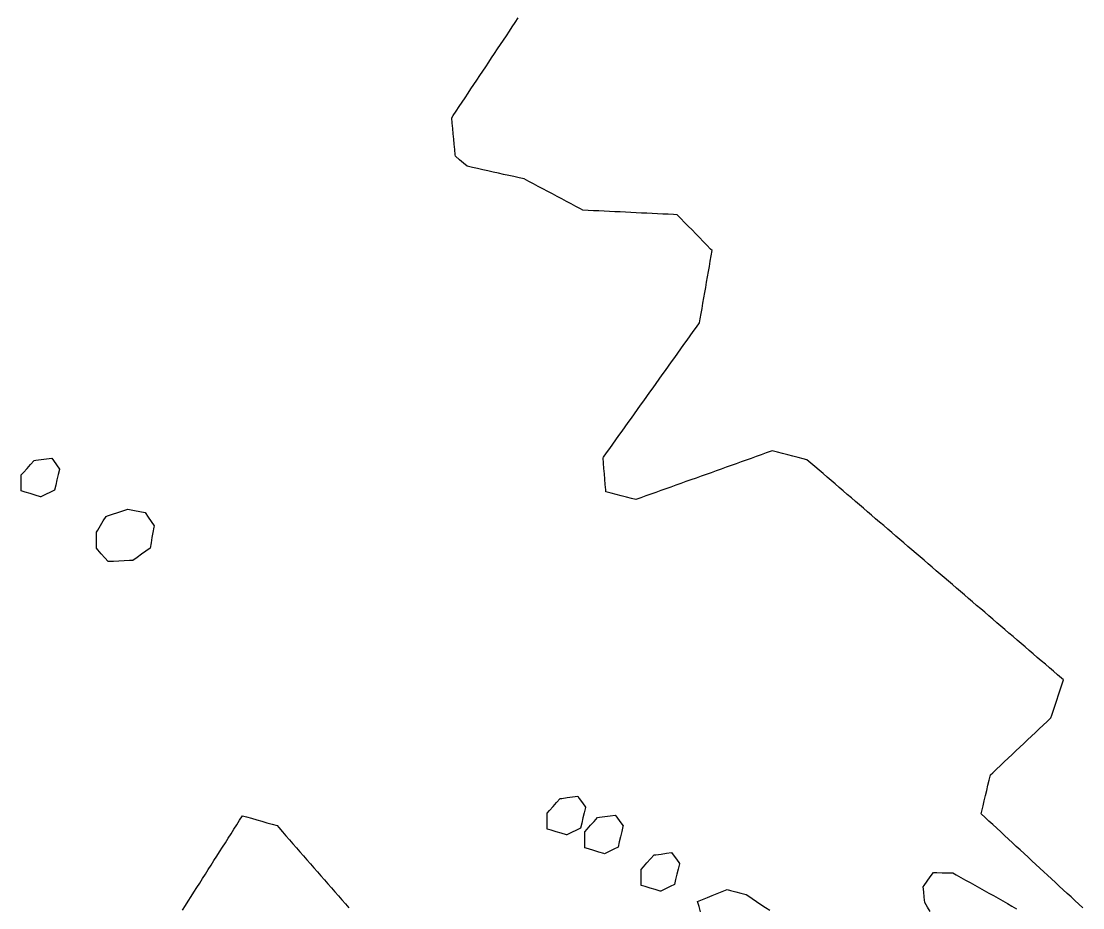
# Model space of a CAD drawing. Header units: millimetres. Extents: x 0 to 2762, y 6 to 2482.
# Drawn here: x 2413.5 to 2612.9, y 905.9 to 1072.3 of the extents above; entities that cross this region are included whole.
import ezdxf

# ---------------------------------------------------------------- set-up
doc = ezdxf.new("R2010")
doc.units = ezdxf.units.MM
for name, color, linetype in [('ALL_HOLES', 1, 'Continuous'), ('ALL_ISLANDS', 7, 'Continuous'), ('OUTLINE_ISLAND_01', 7, 'Continuous'), ('OUTLINE_ISLAND_01_HOLE_41', 1, 'Continuous'), ('OUTLINE_ISLAND_01_HOLE_42', 1, 'Continuous'), ('OUTLINE_ISLAND_01_HOLE_43', 1, 'Continuous'), ('OUTLINE_ISLAND_01_HOLE_46', 1, 'Continuous'), ('OUTLINE_ISLAND_01_HOLE_47', 1, 'Continuous')]:
    doc.layers.add(name, color=color, linetype=linetype)

msp = doc.modelspace()

# ---------------------------------------------------------------- linework, layer by layer
at = {"layer": 'ALL_HOLES'}
for points in [[(2413.5382, 984.127), (2413.5382, 985.127), (2413.5382, 986.127), (2413.5382, 987.127), (2413.9636, 987.6059), (2414.6277, 988.3536), (2415.2918, 989.1012), (2415.9559, 989.8489), (2416.2938, 989.8927), (2417.2855, 990.0215), (2418.2772, 990.1502), (2419.2688, 990.2789), (2419.5664, 989.8627), (2420.1478, 989.0491), (2420.7293, 988.2355), (2420.711, 988.1586), (2420.4799, 987.1857), (2420.2487, 986.2127), (2420.0175, 985.2398), (2419.7864, 984.2669), (2419.0166, 983.8922), (2418.1175, 983.4544), (2417.2184, 983.0167), (2417.139, 983.0407), (2416.1816, 983.3295), (2415.2243, 983.6183), (2414.2669, 983.9071)], [(2427.6476, 973.377), (2427.6476, 974.377), (2427.6476, 975.377), (2427.6476, 976.377), (2427.8951, 976.7796), (2428.419, 977.6314), (2428.9429, 978.4832), (2429.4667, 979.335), (2429.7548, 979.4325), (2430.7021, 979.7529), (2431.6493, 980.0733), (2432.5966, 980.3938), (2433.5439, 980.7142), (2433.8477, 980.6571), (2434.8305, 980.4722), (2435.8132, 980.2874), (2436.796, 980.1026), (2436.8257, 980.0575), (2437.3756, 979.2222), (2437.9255, 978.387), (2438.4754, 977.5517), (2438.4356, 977.3303), (2438.2588, 976.346), (2438.0821, 975.3618), (2437.9053, 974.3775), (2437.7286, 973.3933), (2436.9298, 972.8195), (2436.1176, 972.2361), (2435.3054, 971.6527), (2434.4932, 971.0693), (2433.8571, 971.0404), (2432.8581, 970.995), (2431.8591, 970.9496), (2430.8601, 970.9042), (2429.8612, 970.8588), (2429.2207, 971.5874), (2428.5605, 972.3384), (2427.9003, 973.0895)], [(2512.3036, 920.6349), (2512.3036, 921.6349), (2512.3036, 922.6349), (2512.3036, 923.6349), (2512.7291, 924.1139), (2513.3931, 924.8615), (2514.0572, 925.6092), (2514.7213, 926.3568), (2515.0592, 926.4007), (2516.0509, 926.5294), (2517.0426, 926.6582), (2518.0343, 926.7869), (2518.3318, 926.3706), (2518.9133, 925.5571), (2519.4947, 924.7435), (2519.4764, 924.6665), (2519.2453, 923.6936), (2519.0141, 922.7207), (2518.7829, 921.7478), (2518.5518, 920.7749), (2517.782, 920.4001), (2516.8829, 919.9624), (2515.9838, 919.5247), (2515.9044, 919.5486), (2514.9471, 919.8374), (2513.9897, 920.1263), (2513.0323, 920.4151)], [(2519.3584, 917.1076), (2519.3584, 918.1076), (2519.3584, 919.1076), (2519.3584, 920.1076), (2519.7839, 920.5866), (2520.4479, 921.3343), (2521.112, 922.0819), (2521.7761, 922.8296), (2522.1141, 922.8735), (2523.1058, 923.0022), (2524.0975, 923.1309), (2525.0891, 923.2596), (2525.3868, 922.8431), (2525.9682, 922.0295), (2526.5497, 921.2159), (2526.5313, 921.1387), (2526.3001, 920.1658), (2526.0688, 919.1929), (2525.8375, 918.22), (2525.6063, 917.2471), (2524.8361, 916.8722), (2523.9369, 916.4346), (2523.0378, 915.9969), (2522.9577, 916.0211), (2522.0004, 916.3101), (2521.043, 916.5991), (2520.0857, 916.8881)], [(2529.9403, 910.0529), (2529.9403, 911.0529), (2529.9403, 912.0529), (2529.9403, 913.0529), (2530.3658, 913.532), (2531.0299, 914.2796), (2531.694, 915.0273), (2532.3581, 915.7749), (2532.6961, 915.8188), (2533.6877, 915.9475), (2534.6794, 916.0762), (2535.6711, 916.2049), (2535.9687, 915.7885), (2536.5501, 914.975), (2537.1316, 914.1614), (2537.1132, 914.0843), (2536.882, 913.1114), (2536.6508, 912.1385), (2536.4196, 911.1656), (2536.1884, 910.1926), (2535.4184, 909.8178), (2534.5193, 909.3801), (2533.6202, 908.9424), (2533.5405, 908.9665), (2532.5831, 909.2554), (2531.6258, 909.5443), (2530.6684, 909.8332)]]:
    msp.add_lwpolyline(points, close=True, dxfattribs=at)
at = {"layer": 'ALL_ISLANDS'}
for points in [[(2612.8649, 905.8365), (2612.1311, 906.5158), (2611.3973, 907.1952), (2610.6634, 907.8745), (2609.9296, 908.5539), (2609.1958, 909.2332), (2608.462, 909.9125), (2607.7281, 910.5919), (2606.9943, 911.2712), (2606.2605, 911.9506), (2605.5267, 912.6299), (2604.7928, 913.3092), (2604.059, 913.9886), (2603.3252, 914.6679), (2602.5914, 915.3473), (2601.8575, 916.0266), (2601.1237, 916.7059), (2600.3899, 917.3853), (2599.6561, 918.0646), (2598.9223, 918.744), (2598.1884, 919.4233), (2597.4546, 920.1026), (2596.7208, 920.782), (2595.987, 921.4613), (2595.2531, 922.1407), (2594.5193, 922.82), (2593.7855, 923.4993), (2593.9052, 924.0041), (2594.136, 924.9771), (2594.3668, 925.9501), (2594.5976, 926.9231), (2594.8284, 927.8961), (2595.0592, 928.8691), (2595.29, 929.8421), (2595.5208, 930.8151), (2595.9485, 931.2171), (2596.6771, 931.902), (2597.4057, 932.5869), (2598.1344, 933.2718), (2598.863, 933.9567), (2599.5916, 934.6416), (2600.3203, 935.3265), (2601.0489, 936.0114), (2601.7775, 936.6964), (2602.5061, 937.3813), (2603.2348, 938.0662), (2603.9634, 938.7511), (2604.692, 939.436), (2605.4207, 940.1209), (2606.1493, 940.8058), (2606.8779, 941.4907), (2607.0485, 942.0136), (2607.3586, 942.9643), (2607.6687, 943.915), (2607.9789, 944.8657), (2608.289, 945.8164), (2608.5991, 946.7671), (2608.9092, 947.7178), (2609.2194, 948.6685), (2608.8764, 948.9627), (2608.1175, 949.6139), (2607.3586, 950.2651), (2606.5996, 950.9163), (2605.8407, 951.5674), (2605.0818, 952.2186), (2604.3229, 952.8698), (2603.5639, 953.521), (2602.805, 954.1722), (2602.0461, 954.8233), (2601.2872, 955.4745), (2600.5283, 956.1257), (2599.7693, 956.7769), (2599.0104, 957.4281), (2598.2515, 958.0792), (2597.4926, 958.7304), (2596.7336, 959.3816), (2595.9747, 960.0328), (2595.2158, 960.684), (2594.4569, 961.3351), (2593.6979, 961.9863), (2592.939, 962.6375), (2592.1801, 963.2887), (2591.4212, 963.9399), (2590.6623, 964.591), (2589.9033, 965.2422), (2589.1444, 965.8934), (2588.3855, 966.5446), (2587.6266, 967.1958), (2586.8676, 967.8469), (2586.1087, 968.4981), (2585.3498, 969.1493), (2584.5909, 969.8005), (2583.8319, 970.4517), (2583.073, 971.1028), (2582.3141, 971.754), (2581.5552, 972.4052), (2580.7963, 973.0564), (2580.0373, 973.7076), (2579.2784, 974.3588), (2578.5195, 975.0099), (2577.7606, 975.6611), (2577.0016, 976.3123), (2576.2427, 976.9635), (2575.4838, 977.6147), (2574.7249, 978.2658), (2573.9659, 978.917), (2573.207, 979.5682), (2572.4481, 980.2194), (2571.6892, 980.8706), (2570.9303, 981.5217), (2570.1713, 982.1729), (2569.4124, 982.8241), (2568.6535, 983.4753), (2567.8946, 984.1265), (2567.1356, 984.7776), (2566.3767, 985.4288), (2565.6178, 986.08), (2564.8589, 986.7312), (2564.0999, 987.3824), (2563.341, 988.0335), (2562.5821, 988.6847), (2561.8232, 989.3359), (2561.0643, 989.9871), (2560.3735, 990.1644), (2559.4049, 990.413), (2558.4363, 990.6616), (2557.4677, 990.9102), (2556.4991, 991.1588), (2555.5305, 991.4074), (2554.5619, 991.656), (2554.3687, 991.587), (2553.4269, 991.2508), (2552.4851, 990.9146), (2551.5433, 990.5784), (2550.6015, 990.2422), (2549.6597, 989.9061), (2548.7179, 989.5699), (2547.7761, 989.2337), (2546.8343, 988.8975), (2545.8925, 988.5613), (2544.9507, 988.2251), (2544.0089, 987.8889), (2543.0671, 987.5527), (2542.1253, 987.2166), (2541.1835, 986.8804), (2540.2417, 986.5442), (2539.2999, 986.208), (2538.3581, 985.8718), (2537.4163, 985.5356), (2536.4745, 985.1994), (2535.5327, 984.8633), (2534.591, 984.5271), (2533.6492, 984.1909), (2532.7074, 983.8547), (2531.7656, 983.5185), (2530.8238, 983.1823), (2529.882, 982.8461), (2528.9402, 982.5099), (2528.1527, 982.7146), (2527.1849, 982.9661), (2526.217, 983.2176), (2525.2492, 983.4691), (2524.2813, 983.7206), (2523.3135, 983.9722), (2523.2818, 984.3554), (2523.1994, 985.352), (2523.1171, 986.3486), (2523.0347, 987.3452), (2522.9524, 988.3418), (2522.8701, 989.3384), (2522.7877, 990.335), (2522.8751, 990.4574), (2523.4563, 991.2712), (2524.0375, 992.085), (2524.6187, 992.8987), (2525.1999, 993.7125), (2525.781, 994.5263), (2526.3622, 995.3401), (2526.9434, 996.1538), (2527.5246, 996.9676), (2528.1057, 997.7814), (2528.6869, 998.5952), (2529.2681, 999.409), (2529.8493, 1000.2227), (2530.4305, 1001.0365), (2531.0116, 1001.8503), (2531.5928, 1002.6641), (2532.174, 1003.4778), (2532.7552, 1004.2916), (2533.3363, 1005.1054), (2533.9175, 1005.9192), (2534.4987, 1006.7329), (2535.0799, 1007.5467), (2535.6611, 1008.3605), (2536.2422, 1009.1743), (2536.8234, 1009.9881), (2537.4046, 1010.8018), (2537.9858, 1011.6156), (2538.5669, 1012.4294), (2539.1481, 1013.2432), (2539.7293, 1014.0569), (2540.3105, 1014.8707), (2540.8917, 1015.6845), (2541.0248, 1016.4412), (2541.1981, 1017.426), (2541.3714, 1018.4109), (2541.5447, 1019.3958), (2541.718, 1020.3807), (2541.8912, 1021.3655), (2542.0645, 1022.3504), (2542.2378, 1023.3353), (2542.4111, 1024.3201), (2542.5844, 1025.305), (2542.7577, 1026.2899), (2542.931, 1027.2748), (2543.1043, 1028.2596), (2543.2776, 1029.2445), (2542.9832, 1029.546), (2542.2847, 1030.2616), (2541.5862, 1030.9772), (2540.8877, 1031.6929), (2540.1892, 1032.4085), (2539.4907, 1033.1241), (2538.7922, 1033.8397), (2538.0937, 1034.5553), (2537.3952, 1035.2709), (2536.6967, 1035.9865), (2535.992, 1036.0207), (2534.9932, 1036.0692), (2533.9943, 1036.1177), (2532.9955, 1036.1662), (2531.9967, 1036.2147), (2530.9979, 1036.2632), (2529.9991, 1036.3117), (2529.0002, 1036.3602), (2528.0014, 1036.4087), (2527.0026, 1036.4572), (2526.0038, 1036.5056), (2525.0049, 1036.5541), (2524.0061, 1036.6026), (2523.0073, 1036.6511), (2522.0085, 1036.6996), (2521.0096, 1036.7481), (2520.0108, 1036.7966), (2519.012, 1036.8451), (2518.5655, 1037.0831), (2517.683, 1037.5534), (2516.8005, 1038.0237), (2515.918, 1038.4941), (2515.0356, 1038.9644), (2514.1531, 1039.4347), (2513.2706, 1039.9051), (2512.3881, 1040.3754), (2511.5056, 1040.8458), (2510.6231, 1041.3161), (2509.7406, 1041.7864), (2508.8581, 1042.2568), (2507.9757, 1042.7271), (2507.0423, 1042.9324), (2506.0656, 1043.1471), (2505.0889, 1043.3619), (2504.1123, 1043.5766), (2503.1356, 1043.7914), (2502.1589, 1044.0061), (2501.1823, 1044.2209), (2500.2056, 1044.4356), (2499.2289, 1044.6504), (2498.2523, 1044.8652), (2497.2756, 1045.0799), (2496.5845, 1045.6701), (2495.824, 1046.3196), (2495.0636, 1046.969), (2495.0392, 1047.2254), (2494.9446, 1048.2209), (2494.8499, 1049.2164), (2494.7553, 1050.212), (2494.6606, 1051.2075), (2494.566, 1052.203), (2494.4713, 1053.1985), (2494.3767, 1054.194), (2494.6637, 1054.6253), (2495.2178, 1055.4578), (2495.7718, 1056.2903), (2496.3258, 1057.1228), (2496.8798, 1057.9553), (2497.4339, 1058.7878), (2497.9879, 1059.6203), (2498.5419, 1060.4528), (2499.0959, 1061.2853), (2499.65, 1062.1178), (2500.204, 1062.9503), (2500.758, 1063.7828), (2501.312, 1064.6153), (2501.8661, 1065.4478), (2502.4201, 1066.2803), (2502.9741, 1067.1128), (2503.5281, 1067.9453), (2504.0822, 1068.7778), (2504.6362, 1069.6103), (2505.1902, 1070.4428), (2505.7442, 1071.2753), (2506.2983, 1072.1078), (2506.8523, 1072.9403)], [(2443.8303, 905.4089), (2444.366, 906.2533), (2444.9017, 907.0977), (2445.4374, 907.9421), (2445.9731, 908.7865), (2446.5087, 909.6309), (2447.0444, 910.4754), (2447.5801, 911.3198), (2448.1158, 912.1642), (2448.6515, 913.0086), (2449.1872, 913.853), (2449.7228, 914.6975), (2450.2585, 915.5419), (2450.7942, 916.3863), (2451.3299, 917.2307), (2451.8656, 918.0751), (2452.4013, 918.9195), (2452.937, 919.764), (2453.4726, 920.6084), (2454.0083, 921.4528), (2454.544, 922.2972), (2455.0797, 923.1416), (2455.8353, 922.9255), (2456.7967, 922.6505), (2457.7581, 922.3755), (2458.7196, 922.1004), (2459.681, 921.8254), (2460.6424, 921.5504), (2461.6039, 921.2754), (2461.9348, 920.8957), (2462.5918, 920.1419), (2463.2489, 919.388), (2463.9059, 918.6342), (2464.563, 917.8803), (2465.22, 917.1265), (2465.8771, 916.3726), (2466.5341, 915.6188), (2467.1912, 914.865), (2467.8482, 914.1111), (2468.5053, 913.3573), (2469.1623, 912.6034), (2469.8194, 911.8496), (2470.4764, 911.0957), (2471.1335, 910.3419), (2471.7905, 909.588), (2472.4476, 908.8342), (2473.1046, 908.0803), (2473.7617, 907.3265), (2474.4187, 906.5726), (2475.0758, 905.8188)], [(2584.2416, 905.1406), (2583.7188, 905.9931), (2583.1961, 906.8456), (2583.1051, 907.8227), (2583.0123, 908.8184), (2582.9195, 909.8141), (2583.0683, 910.02), (2583.654, 910.8306), (2584.2396, 911.6411), (2584.8253, 912.4517), (2585.4691, 912.4439), (2586.469, 912.4318), (2587.4689, 912.4197), (2588.4689, 912.4076), (2589.1136, 912.0452), (2589.9853, 911.5552), (2590.857, 911.0652), (2591.7287, 910.5752), (2592.6004, 910.0852), (2593.4721, 909.5952), (2594.3439, 909.1052), (2595.2156, 908.6152), (2596.0873, 908.1251), (2596.959, 907.6351), (2597.8307, 907.1451), (2598.7024, 906.6551), (2599.5742, 906.1651), (2600.4459, 905.6751)], [(2541.1135, 905.1154), (2540.8184, 906.0709), (2540.5233, 907.0264), (2541.4485, 907.397), (2542.3768, 907.7689), (2543.3051, 908.1407), (2544.2334, 908.5126), (2545.1617, 908.8845), (2546.09, 909.2563), (2546.7345, 909.094), (2547.7043, 908.8499), (2548.674, 908.6057), (2549.6437, 908.3616), (2549.9423, 908.1609), (2550.7723, 907.6032), (2551.6024, 907.0454), (2552.4324, 906.4876), (2553.2624, 905.9299), (2554.0924, 905.3721)]]:
    msp.add_lwpolyline(points, dxfattribs=at)
at = {"layer": 'OUTLINE_ISLAND_01'}
for points in [[(2612.8649, 905.8365), (2612.1311, 906.5158), (2611.3973, 907.1952), (2610.6634, 907.8745), (2609.9296, 908.5539), (2609.1958, 909.2332), (2608.462, 909.9125), (2607.7281, 910.5919), (2606.9943, 911.2712), (2606.2605, 911.9506), (2605.5267, 912.6299), (2604.7928, 913.3092), (2604.059, 913.9886), (2603.3252, 914.6679), (2602.5914, 915.3473), (2601.8575, 916.0266), (2601.1237, 916.7059), (2600.3899, 917.3853), (2599.6561, 918.0646), (2598.9223, 918.744), (2598.1884, 919.4233), (2597.4546, 920.1026), (2596.7208, 920.782), (2595.987, 921.4613), (2595.2531, 922.1407), (2594.5193, 922.82), (2593.7855, 923.4993), (2593.9052, 924.0041), (2594.136, 924.9771), (2594.3668, 925.9501), (2594.5976, 926.9231), (2594.8284, 927.8961), (2595.0592, 928.8691), (2595.29, 929.8421), (2595.5208, 930.8151), (2595.9485, 931.2171), (2596.6771, 931.902), (2597.4057, 932.5869), (2598.1344, 933.2718), (2598.863, 933.9567), (2599.5916, 934.6416), (2600.3203, 935.3265), (2601.0489, 936.0114), (2601.7775, 936.6964), (2602.5061, 937.3813), (2603.2348, 938.0662), (2603.9634, 938.7511), (2604.692, 939.436), (2605.4207, 940.1209), (2606.1493, 940.8058), (2606.8779, 941.4907), (2607.0485, 942.0136), (2607.3586, 942.9643), (2607.6687, 943.915), (2607.9789, 944.8657), (2608.289, 945.8164), (2608.5991, 946.7671), (2608.9092, 947.7178), (2609.2194, 948.6685), (2608.8764, 948.9627), (2608.1175, 949.6139), (2607.3586, 950.2651), (2606.5996, 950.9163), (2605.8407, 951.5674), (2605.0818, 952.2186), (2604.3229, 952.8698), (2603.5639, 953.521), (2602.805, 954.1722), (2602.0461, 954.8233), (2601.2872, 955.4745), (2600.5283, 956.1257), (2599.7693, 956.7769), (2599.0104, 957.4281), (2598.2515, 958.0792), (2597.4926, 958.7304), (2596.7336, 959.3816), (2595.9747, 960.0328), (2595.2158, 960.684), (2594.4569, 961.3351), (2593.6979, 961.9863), (2592.939, 962.6375), (2592.1801, 963.2887), (2591.4212, 963.9399), (2590.6623, 964.591), (2589.9033, 965.2422), (2589.1444, 965.8934), (2588.3855, 966.5446), (2587.6266, 967.1958), (2586.8676, 967.8469), (2586.1087, 968.4981), (2585.3498, 969.1493), (2584.5909, 969.8005), (2583.8319, 970.4517), (2583.073, 971.1028), (2582.3141, 971.754), (2581.5552, 972.4052), (2580.7963, 973.0564), (2580.0373, 973.7076), (2579.2784, 974.3588), (2578.5195, 975.0099), (2577.7606, 975.6611), (2577.0016, 976.3123), (2576.2427, 976.9635), (2575.4838, 977.6147), (2574.7249, 978.2658), (2573.9659, 978.917), (2573.207, 979.5682), (2572.4481, 980.2194), (2571.6892, 980.8706), (2570.9303, 981.5217), (2570.1713, 982.1729), (2569.4124, 982.8241), (2568.6535, 983.4753), (2567.8946, 984.1265), (2567.1356, 984.7776), (2566.3767, 985.4288), (2565.6178, 986.08), (2564.8589, 986.7312), (2564.0999, 987.3824), (2563.341, 988.0335), (2562.5821, 988.6847), (2561.8232, 989.3359), (2561.0643, 989.9871), (2560.3735, 990.1644), (2559.4049, 990.413), (2558.4363, 990.6616), (2557.4677, 990.9102), (2556.4991, 991.1588), (2555.5305, 991.4074), (2554.5619, 991.656), (2554.3687, 991.587), (2553.4269, 991.2508), (2552.4851, 990.9146), (2551.5433, 990.5784), (2550.6015, 990.2422), (2549.6597, 989.9061), (2548.7179, 989.5699), (2547.7761, 989.2337), (2546.8343, 988.8975), (2545.8925, 988.5613), (2544.9507, 988.2251), (2544.0089, 987.8889), (2543.0671, 987.5527), (2542.1253, 987.2166), (2541.1835, 986.8804), (2540.2417, 986.5442), (2539.2999, 986.208), (2538.3581, 985.8718), (2537.4163, 985.5356), (2536.4745, 985.1994), (2535.5327, 984.8633), (2534.591, 984.5271), (2533.6492, 984.1909), (2532.7074, 983.8547), (2531.7656, 983.5185), (2530.8238, 983.1823), (2529.882, 982.8461), (2528.9402, 982.5099), (2528.1527, 982.7146), (2527.1849, 982.9661), (2526.217, 983.2176), (2525.2492, 983.4691), (2524.2813, 983.7206), (2523.3135, 983.9722), (2523.2818, 984.3554), (2523.1994, 985.352), (2523.1171, 986.3486), (2523.0347, 987.3452), (2522.9524, 988.3418), (2522.8701, 989.3384), (2522.7877, 990.335), (2522.8751, 990.4574), (2523.4563, 991.2712), (2524.0375, 992.085), (2524.6187, 992.8987), (2525.1999, 993.7125), (2525.781, 994.5263), (2526.3622, 995.3401), (2526.9434, 996.1538), (2527.5246, 996.9676), (2528.1057, 997.7814), (2528.6869, 998.5952), (2529.2681, 999.409), (2529.8493, 1000.2227), (2530.4305, 1001.0365), (2531.0116, 1001.8503), (2531.5928, 1002.6641), (2532.174, 1003.4778), (2532.7552, 1004.2916), (2533.3363, 1005.1054), (2533.9175, 1005.9192), (2534.4987, 1006.7329), (2535.0799, 1007.5467), (2535.6611, 1008.3605), (2536.2422, 1009.1743), (2536.8234, 1009.9881), (2537.4046, 1010.8018), (2537.9858, 1011.6156), (2538.5669, 1012.4294), (2539.1481, 1013.2432), (2539.7293, 1014.0569), (2540.3105, 1014.8707), (2540.8917, 1015.6845), (2541.0248, 1016.4412), (2541.1981, 1017.426), (2541.3714, 1018.4109), (2541.5447, 1019.3958), (2541.718, 1020.3807), (2541.8912, 1021.3655), (2542.0645, 1022.3504), (2542.2378, 1023.3353), (2542.4111, 1024.3201), (2542.5844, 1025.305), (2542.7577, 1026.2899), (2542.931, 1027.2748), (2543.1043, 1028.2596), (2543.2776, 1029.2445), (2542.9832, 1029.546), (2542.2847, 1030.2616), (2541.5862, 1030.9772), (2540.8877, 1031.6929), (2540.1892, 1032.4085), (2539.4907, 1033.1241), (2538.7922, 1033.8397), (2538.0937, 1034.5553), (2537.3952, 1035.2709), (2536.6967, 1035.9865), (2535.992, 1036.0207), (2534.9932, 1036.0692), (2533.9943, 1036.1177), (2532.9955, 1036.1662), (2531.9967, 1036.2147), (2530.9979, 1036.2632), (2529.9991, 1036.3117), (2529.0002, 1036.3602), (2528.0014, 1036.4087), (2527.0026, 1036.4572), (2526.0038, 1036.5056), (2525.0049, 1036.5541), (2524.0061, 1036.6026), (2523.0073, 1036.6511), (2522.0085, 1036.6996), (2521.0096, 1036.7481), (2520.0108, 1036.7966), (2519.012, 1036.8451), (2518.5655, 1037.0831), (2517.683, 1037.5534), (2516.8005, 1038.0237), (2515.918, 1038.4941), (2515.0356, 1038.9644), (2514.1531, 1039.4347), (2513.2706, 1039.9051), (2512.3881, 1040.3754), (2511.5056, 1040.8458), (2510.6231, 1041.3161), (2509.7406, 1041.7864), (2508.8581, 1042.2568), (2507.9757, 1042.7271), (2507.0423, 1042.9324), (2506.0656, 1043.1471), (2505.0889, 1043.3619), (2504.1123, 1043.5766), (2503.1356, 1043.7914), (2502.1589, 1044.0061), (2501.1823, 1044.2209), (2500.2056, 1044.4356), (2499.2289, 1044.6504), (2498.2523, 1044.8652), (2497.2756, 1045.0799), (2496.5845, 1045.6701), (2495.824, 1046.3196), (2495.0636, 1046.969), (2495.0392, 1047.2254), (2494.9446, 1048.2209), (2494.8499, 1049.2164), (2494.7553, 1050.212), (2494.6606, 1051.2075), (2494.566, 1052.203), (2494.4713, 1053.1985), (2494.3767, 1054.194), (2494.6637, 1054.6253), (2495.2178, 1055.4578), (2495.7718, 1056.2903), (2496.3258, 1057.1228), (2496.8798, 1057.9553), (2497.4339, 1058.7878), (2497.9879, 1059.6203), (2498.5419, 1060.4528), (2499.0959, 1061.2853), (2499.65, 1062.1178), (2500.204, 1062.9503), (2500.758, 1063.7828), (2501.312, 1064.6153), (2501.8661, 1065.4478), (2502.4201, 1066.2803), (2502.9741, 1067.1128), (2503.5281, 1067.9453), (2504.0822, 1068.7778), (2504.6362, 1069.6103), (2505.1902, 1070.4428), (2505.7442, 1071.2753), (2506.2983, 1072.1078), (2506.8523, 1072.9403)], [(2443.8303, 905.4089), (2444.366, 906.2533), (2444.9017, 907.0977), (2445.4374, 907.9421), (2445.9731, 908.7865), (2446.5087, 909.6309), (2447.0444, 910.4754), (2447.5801, 911.3198), (2448.1158, 912.1642), (2448.6515, 913.0086), (2449.1872, 913.853), (2449.7228, 914.6975), (2450.2585, 915.5419), (2450.7942, 916.3863), (2451.3299, 917.2307), (2451.8656, 918.0751), (2452.4013, 918.9195), (2452.937, 919.764), (2453.4726, 920.6084), (2454.0083, 921.4528), (2454.544, 922.2972), (2455.0797, 923.1416), (2455.8353, 922.9255), (2456.7967, 922.6505), (2457.7581, 922.3755), (2458.7196, 922.1004), (2459.681, 921.8254), (2460.6424, 921.5504), (2461.6039, 921.2754), (2461.9348, 920.8957), (2462.5918, 920.1419), (2463.2489, 919.388), (2463.9059, 918.6342), (2464.563, 917.8803), (2465.22, 917.1265), (2465.8771, 916.3726), (2466.5341, 915.6188), (2467.1912, 914.865), (2467.8482, 914.1111), (2468.5053, 913.3573), (2469.1623, 912.6034), (2469.8194, 911.8496), (2470.4764, 911.0957), (2471.1335, 910.3419), (2471.7905, 909.588), (2472.4476, 908.8342), (2473.1046, 908.0803), (2473.7617, 907.3265), (2474.4187, 906.5726), (2475.0758, 905.8188)], [(2584.2416, 905.1406), (2583.7188, 905.9931), (2583.1961, 906.8456), (2583.1051, 907.8227), (2583.0123, 908.8184), (2582.9195, 909.8141), (2583.0683, 910.02), (2583.654, 910.8306), (2584.2396, 911.6411), (2584.8253, 912.4517), (2585.4691, 912.4439), (2586.469, 912.4318), (2587.4689, 912.4197), (2588.4689, 912.4076), (2589.1136, 912.0452), (2589.9853, 911.5552), (2590.857, 911.0652), (2591.7287, 910.5752), (2592.6004, 910.0852), (2593.4721, 909.5952), (2594.3439, 909.1052), (2595.2156, 908.6152), (2596.0873, 908.1251), (2596.959, 907.6351), (2597.8307, 907.1451), (2598.7024, 906.6551), (2599.5742, 906.1651), (2600.4459, 905.6751)], [(2541.1135, 905.1154), (2540.8184, 906.0709), (2540.5233, 907.0264), (2541.4485, 907.397), (2542.3768, 907.7689), (2543.3051, 908.1407), (2544.2334, 908.5126), (2545.1617, 908.8845), (2546.09, 909.2563), (2546.7345, 909.094), (2547.7043, 908.8499), (2548.674, 908.6057), (2549.6437, 908.3616), (2549.9423, 908.1609), (2550.7723, 907.6032), (2551.6024, 907.0454), (2552.4324, 906.4876), (2553.2624, 905.9299), (2554.0924, 905.3721)]]:
    msp.add_lwpolyline(points, dxfattribs=at)
at = {"layer": 'OUTLINE_ISLAND_01_HOLE_41'}
msp.add_lwpolyline([(2529.9403, 910.0529), (2529.9403, 911.0529), (2529.9403, 912.0529), (2529.9403, 913.0529), (2530.3658, 913.532), (2531.0299, 914.2796), (2531.694, 915.0273), (2532.3581, 915.7749), (2532.6961, 915.8188), (2533.6877, 915.9475), (2534.6794, 916.0762), (2535.6711, 916.2049), (2535.9687, 915.7885), (2536.5501, 914.975), (2537.1316, 914.1614), (2537.1132, 914.0843), (2536.882, 913.1114), (2536.6508, 912.1385), (2536.4196, 911.1656), (2536.1884, 910.1926), (2535.4184, 909.8178), (2534.5193, 909.3801), (2533.6202, 908.9424), (2533.5405, 908.9665), (2532.5831, 909.2554), (2531.6258, 909.5443), (2530.6684, 909.8332)], close=True, dxfattribs=at)
at = {"layer": 'OUTLINE_ISLAND_01_HOLE_42'}
msp.add_lwpolyline([(2519.3584, 917.1076), (2519.3584, 918.1076), (2519.3584, 919.1076), (2519.3584, 920.1076), (2519.7839, 920.5866), (2520.4479, 921.3343), (2521.112, 922.0819), (2521.7761, 922.8296), (2522.1141, 922.8735), (2523.1058, 923.0022), (2524.0975, 923.1309), (2525.0891, 923.2596), (2525.3868, 922.8431), (2525.9682, 922.0295), (2526.5497, 921.2159), (2526.5313, 921.1387), (2526.3001, 920.1658), (2526.0688, 919.1929), (2525.8375, 918.22), (2525.6063, 917.2471), (2524.8361, 916.8722), (2523.9369, 916.4346), (2523.0378, 915.9969), (2522.9577, 916.0211), (2522.0004, 916.3101), (2521.043, 916.5991), (2520.0857, 916.8881)], close=True, dxfattribs=at)
at = {"layer": 'OUTLINE_ISLAND_01_HOLE_43'}
msp.add_lwpolyline([(2512.3036, 920.6349), (2512.3036, 921.6349), (2512.3036, 922.6349), (2512.3036, 923.6349), (2512.7291, 924.1139), (2513.3931, 924.8615), (2514.0572, 925.6092), (2514.7213, 926.3568), (2515.0592, 926.4007), (2516.0509, 926.5294), (2517.0426, 926.6582), (2518.0343, 926.7869), (2518.3318, 926.3706), (2518.9133, 925.5571), (2519.4947, 924.7435), (2519.4764, 924.6665), (2519.2453, 923.6936), (2519.0141, 922.7207), (2518.7829, 921.7478), (2518.5518, 920.7749), (2517.782, 920.4001), (2516.8829, 919.9624), (2515.9838, 919.5247), (2515.9044, 919.5486), (2514.9471, 919.8374), (2513.9897, 920.1263), (2513.0323, 920.4151)], close=True, dxfattribs=at)
at = {"layer": 'OUTLINE_ISLAND_01_HOLE_46'}
msp.add_lwpolyline([(2427.6476, 973.377), (2427.6476, 974.377), (2427.6476, 975.377), (2427.6476, 976.377), (2427.8951, 976.7796), (2428.419, 977.6314), (2428.9429, 978.4832), (2429.4667, 979.335), (2429.7548, 979.4325), (2430.7021, 979.7529), (2431.6493, 980.0733), (2432.5966, 980.3938), (2433.5439, 980.7142), (2433.8477, 980.6571), (2434.8305, 980.4722), (2435.8132, 980.2874), (2436.796, 980.1026), (2436.8257, 980.0575), (2437.3756, 979.2222), (2437.9255, 978.387), (2438.4754, 977.5517), (2438.4356, 977.3303), (2438.2588, 976.346), (2438.0821, 975.3618), (2437.9053, 974.3775), (2437.7286, 973.3933), (2436.9298, 972.8195), (2436.1176, 972.2361), (2435.3054, 971.6527), (2434.4932, 971.0693), (2433.8571, 971.0404), (2432.8581, 970.995), (2431.8591, 970.9496), (2430.8601, 970.9042), (2429.8612, 970.8588), (2429.2207, 971.5874), (2428.5605, 972.3384), (2427.9003, 973.0895)], close=True, dxfattribs=at)
at = {"layer": 'OUTLINE_ISLAND_01_HOLE_47'}
msp.add_lwpolyline([(2413.5382, 984.127), (2413.5382, 985.127), (2413.5382, 986.127), (2413.5382, 987.127), (2413.9636, 987.6059), (2414.6277, 988.3536), (2415.2918, 989.1012), (2415.9559, 989.8489), (2416.2938, 989.8927), (2417.2855, 990.0215), (2418.2772, 990.1502), (2419.2688, 990.2789), (2419.5664, 989.8627), (2420.1478, 989.0491), (2420.7293, 988.2355), (2420.711, 988.1586), (2420.4799, 987.1857), (2420.2487, 986.2127), (2420.0175, 985.2398), (2419.7864, 984.2669), (2419.0166, 983.8922), (2418.1175, 983.4544), (2417.2184, 983.0167), (2417.139, 983.0407), (2416.1816, 983.3295), (2415.2243, 983.6183), (2414.2669, 983.9071)], close=True, dxfattribs=at)

doc.saveas('drawing.dxf')
